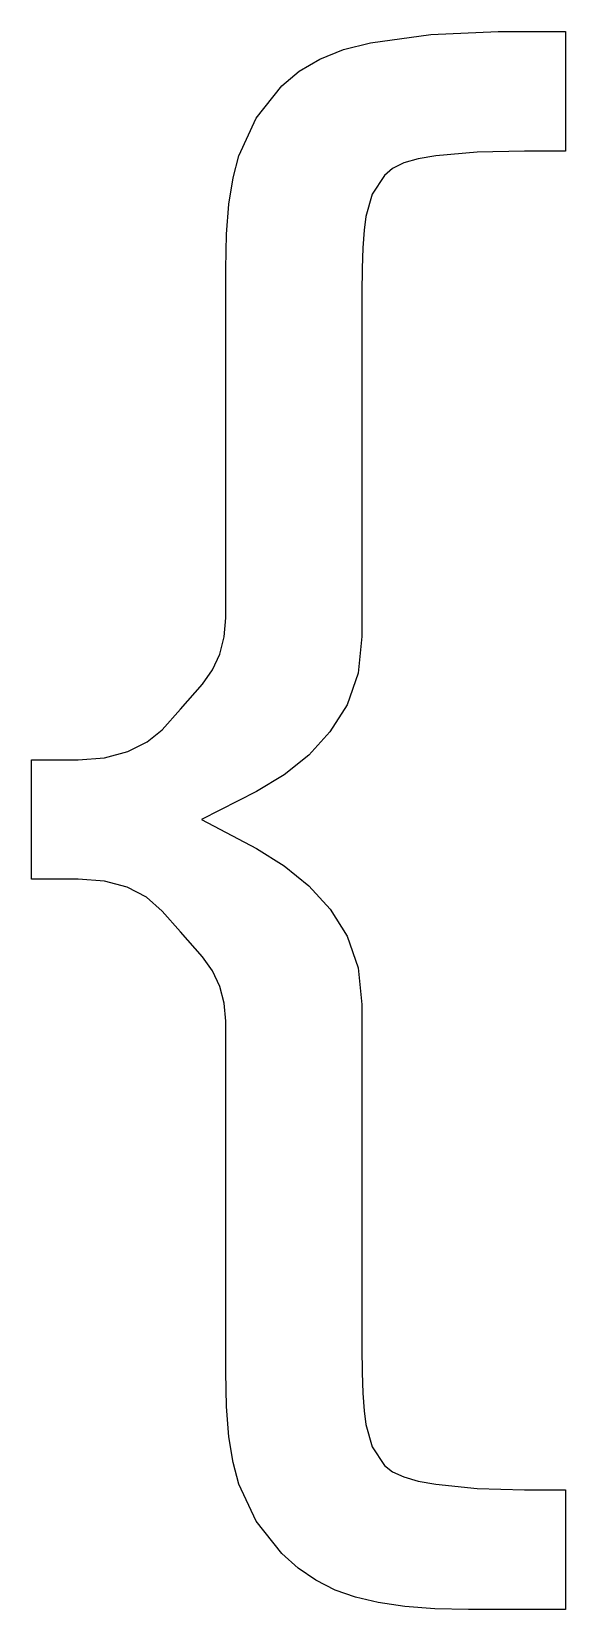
# Model space of a CAD drawing. Extents: x 0.8 to 4.7, y -1.6 to 10.1.
import ezdxf

# ---------------------------------------------------------------- set-up
doc = ezdxf.new("R2010")
doc.units = 0
doc.layers.get('0').update_dxf_attribs({"linetype": 'CONTINUOUS'})

msp = doc.modelspace()

# ---------------------------------------------------------------- linework, layer by layer
at = {"color": 0}
for p, q in [((3.28472, 10.0556), (3.73438, 10.1181)), ((3.73438, 10.1181), (4.23611, 10.1389)), ((4.23611, 10.1389), (4.73611, 10.1389)), ((4.73611, 10.1389), (4.73611, 9.25)), ((2.90799, 9.93403), (3.08464, 10.0043)), ((3.08464, 10.0043), (3.28472, 10.0556)), ((2.75472, 9.84461), (2.90799, 9.93403)), ((2.625, 9.73611), (2.75472, 9.84461)), ((2.43403, 9.49479), (2.625, 9.73611)), ((2.30556, 9.21528), (2.43403, 9.49479)), ((2.26297, 9.05083), (2.30556, 9.21528)), ((3.53299, 9.16146), (3.44922, 9.12022)), ((3.64014, 9.19314), (3.53299, 9.16146)), ((3.77083, 9.21528), (3.64014, 9.19314)), ((4.07813, 9.24138), (3.77083, 9.21528)), ((4.43056, 9.25), (4.07813, 9.24138)), ((4.73611, 9.25), (4.43056, 9.25)), ((2.23258, 8.85596), (2.26297, 9.05083)), ((3.38889, 9.06944), (3.29856, 8.93061)), ((3.44922, 9.12022), (3.38889, 9.06944)), ((3.29856, 8.93061), (3.25, 8.76389)), ((2.21436, 8.63069), (2.23258, 8.85596)), ((3.25, 8.76389), (3.23785, 8.66058)), ((2.20833, 8.375), (2.21436, 8.63069)), ((3.23785, 8.66058), (3.22917, 8.53125)), ((3.22917, 8.53125), (3.22396, 8.37592)), ((2.20833, 5.77778), (2.20833, 8.375)), ((3.22396, 8.37592), (3.22222, 8.19444)), ((3.22222, 8.19444), (3.22222, 5.63889)), ((2.19743, 5.63764), (2.20833, 5.77778)), ((2.16488, 5.50874), (2.19743, 5.63764)), ((3.22222, 5.63889), (3.19439, 5.36632)), ((2.11062, 5.39111), (2.16488, 5.50874)), ((1.87326, 5.09896), (2.03472, 5.28472)), ((2.03472, 5.28472), (2.11062, 5.39111)), ((3.19439, 5.36632), (3.11111, 5.13194)), ((1.73611, 4.94444), (1.87326, 5.09896)), ((3.11111, 5.13194), (2.98432, 4.93061)), ((1.62326, 4.8559), (1.73611, 4.94444)), ((2.98432, 4.93061), (2.82639, 4.75694)), ((1.47917, 4.78472), (1.62326, 4.8559)), ((0.763889, 3.83333), (0.763889, 4.72222)), ((0.763889, 4.72222), (1.11111, 4.72222)), ((1.11111, 4.72222), (1.30724, 4.73785)), ((1.30724, 4.73785), (1.47917, 4.78472)), ((2.82639, 4.75694), (2.64231, 4.60938)), ((2.64231, 4.60938), (2.4375, 4.48611)), ((2.4375, 4.48611), (2.02778, 4.27778)), ((2.02778, 4.27778), (2.4375, 4.0625)), ((2.4375, 4.0625), (2.64236, 3.93403)), ((2.64236, 3.93403), (2.82639, 3.78472)), ((1.11111, 3.83333), (0.763889, 3.83333)), ((1.30642, 3.81858), (1.11111, 3.83333)), ((1.47569, 3.77431), (1.30642, 3.81858)), ((1.61892, 3.70053), (1.47569, 3.77431)), ((2.82639, 3.78472), (2.98438, 3.61111)), ((1.73611, 3.59722), (1.61892, 3.70053)), ((1.87326, 3.44271), (1.73611, 3.59722)), ((2.98438, 3.61111), (3.11111, 3.40972)), ((2.03472, 3.25694), (1.87326, 3.44271)), ((3.11111, 3.40972), (3.19439, 3.1754)), ((2.11062, 3.15147), (2.03472, 3.25694)), ((3.19439, 3.1754), (3.22222, 2.90278)), ((2.16488, 3.03646), (2.11062, 3.15147)), ((2.19743, 2.91189), (2.16488, 3.03646)), ((2.20833, 2.77778), (2.19743, 2.91189)), ((3.22222, 2.90278), (3.22222, 0.347222)), ((2.20833, 0.166667), (2.20833, 2.77778)), ((3.22222, 0.347222), (3.22396, 0.165799)), ((2.21436, -0.088542), (2.20833, 0.166667)), ((3.22396, 0.165799), (3.22917, 0.010417)), ((3.22917, 0.010417), (3.23785, -0.118869)), ((2.23258, -0.3125), (2.21436, -0.088542)), ((3.23785, -0.118869), (3.25, -0.222222)), ((3.25, -0.222222), (3.29861, -0.388889)), ((2.26297, -0.505208), (2.23258, -0.3125)), ((3.29861, -0.388889), (3.38889, -0.527778)), ((2.30556, -0.666667), (2.26297, -0.505208)), ((3.38889, -0.527778), (3.44922, -0.572917)), ((3.44922, -0.572917), (3.53299, -0.611111)), ((2.43403, -0.940918), (2.30556, -0.666667)), ((3.53299, -0.611111), (3.64014, -0.642361)), ((3.64014, -0.642361), (3.77083, -0.666667)), ((3.77083, -0.666667), (4.07813, -0.697917)), ((4.07813, -0.697917), (4.43056, -0.708333)), ((4.43056, -0.708333), (4.73611, -0.708333)), ((4.73611, -0.708333), (4.73611, -1.59722)), ((2.625, -1.18056), (2.43403, -0.940918)), ((2.74778, -1.28944), (2.625, -1.18056)), ((2.88015, -1.38021), (2.74778, -1.28944)), ((3.02208, -1.45269), (2.88015, -1.38021)), ((3.17361, -1.50694), (3.02208, -1.45269)), ((3.34332, -1.54639), (3.17361, -1.50694)), ((3.53993, -1.5746), (3.34332, -1.54639)), ((3.76346, -1.59153), (3.53993, -1.5746)), ((4.01389, -1.59722), (3.76346, -1.59153)), ((4.73611, -1.59722), (4.01389, -1.59722))]:
    msp.add_line(p, q, dxfattribs=at)

doc.saveas('drawing.dxf')
